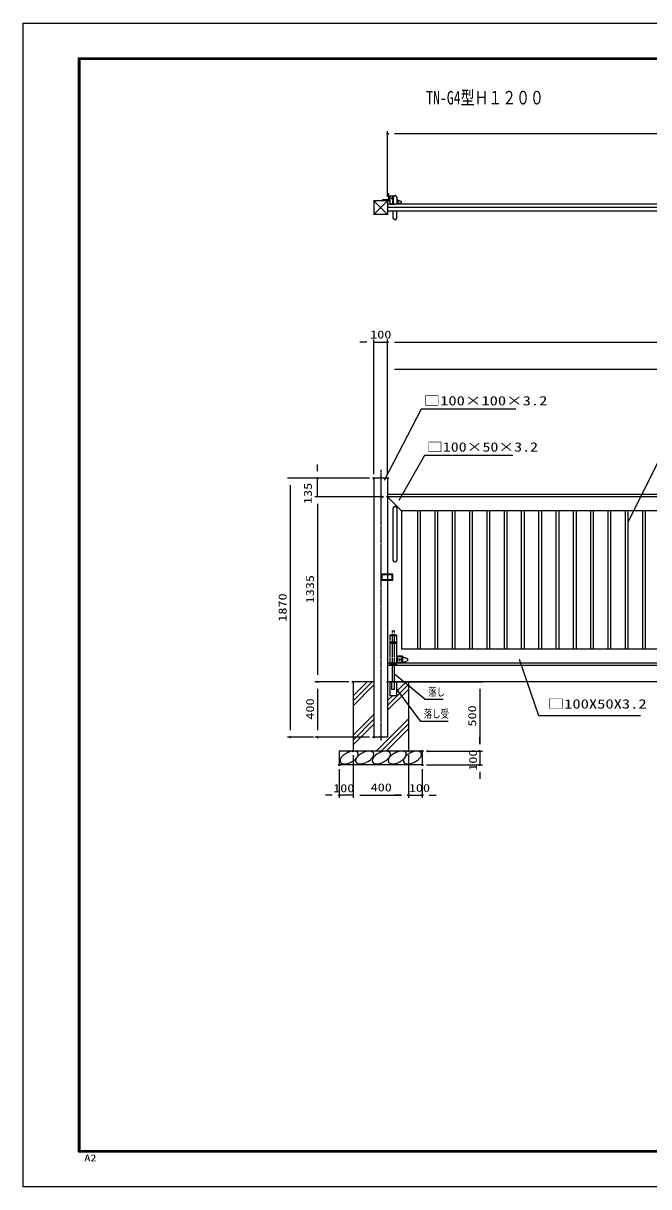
# Model space of a CAD drawing. Units: millimetres, scale not verified. Extents: x -5940 to 5940, y -4200 to 4200.
# Drawn here: x -5940 to -1424, y -4200 to 4200 of the extents above; entities that cross this region are included whole.
import ezdxf
from ezdxf.enums import TextEntityAlignment as Align

# ---------------------------------------------------------------- set-up
doc = ezdxf.new("R2010")
doc.units = ezdxf.units.MM
doc.header["$LTSCALE"] = 20
doc.header["$PDMODE"] = 32
doc.header["$PDSIZE"] = 10
for name, pattern in [('DASHED', [7.5, 6, -1.5]), ('USER1', [0.375, 0.25, -0.125]), ('USER3', [1.125, 0.75, -0.125, 0.125, -0.125]), ('USER5', [1.01, 0.5, -0.25, 0.01, -0.25])]:
    doc.linetypes.add(name, pattern=pattern)
for name, color, linetype, lineweight in [('0-0_WAKU', 7, 'Continuous', 25), ('0-1_0', 7, 'Continuous', 25), ('0-2_1', 7, 'Continuous', 25), ('0-3_EXTCNT-L', 4, 'Continuous', 25), ('0-4_CENTLN-L', 4, 'USER1', 25)]:
    doc.layers.add(name, color=color, linetype=linetype, lineweight=lineweight)
doc.layers.add('0-6_DEFPOINTS', color=7, linetype='Continuous')
doc.layers.add('0-7_10', color=7, linetype='Continuous')
doc.styles.add('ＭＳ ゴシック', font='')
doc.styles.get('ＭＳ ゴシック').set_extended_font_data('MS Gothic')

msp = doc.modelspace()

# ---------------------------------------------------------------- linework, layer by layer
at = {"layer": '0-0_WAKU', "color": 3}
msp.add_lwpolyline([(-5940, 4200), (5940, 4200), (5940, -4200), (-5940, -4200)], close=True, dxfattribs=at)
at = {"layer": '0-0_WAKU'}
for points in [[(-5540, 3950), (5540, 3950), (5540, -3950), (-5540, -3950)], [(-5537.5, 3947.5), (5537.5, 3947.5), (5537.5, -3947.5), (-5537.5, -3947.5)], [(-5535, 3945), (5535, 3945), (5535, -3945), (-5535, -3945)], [(-5532.5, 3942.5), (5532.5, 3942.5), (5532.5, -3942.5), (-5532.5, -3942.5)], [(-5530, 3940), (5530, 3940), (5530, -3940), (-5530, -3940)]]:
    msp.add_lwpolyline(points, close=True, dxfattribs=at)
at = {"layer": '0-1_0', "color": 1}
for p, q in [((-3308.93, 2948.85), (-3308.93, 3420.73)), ((-3408.93, 945.33), (-3408.93, 1917.56)), ((-3308.93, 945.33), (-3308.93, 1917.56)), ((-3308.93, 945.33), (-3308.93, 1917.56)), ((-3308.93, 945.33), (-3308.93, 1723.19)), ((-3438.93, 915.33), (-4032.91, 915.33)), ((-3438.93, 915.33), (-3834.52, 915.33)), ((-3378.93, 780.33), (-3834.52, 780.33)), ((-3338.93, 780.33), (-3834.52, 780.33)), ((-3588.93, -554.67), (-3834.52, -554.67)), ((-3588.93, -554.67), (-3834.52, -554.67)), ((-3278.93, -554.67), (-2623.84, -554.67)), ((-3844.52, -954.67), (-4032.91, -954.67)), ((-3438.93, -954.67), (-3834.52, -954.67)), ((-3558.93, -1084.67), (-3558.93, -1392.11)), ((-3558.93, -1084.67), (-3558.93, -1392.11)), ((-3158.93, -1084.67), (-3158.93, -1392.11)), ((-3158.93, -1084.67), (-3158.93, -1392.11)), ((-3028.93, -1054.67), (-2623.84, -1054.67)), ((-2988.93, -1054.67), (-2623.84, -1054.67)), ((-3028.93, -1154.67), (-2623.84, -1154.67)), ((-3658.93, -1184.67), (-3658.93, -1392.11)), ((-3058.93, -1184.67), (-3058.93, -1392.11))]:
    msp.add_line(p, q, dxfattribs=at)
at = {"layer": '0-1_0', "color": 2}
for p, q in [((641.07, 3400.73), (-3258.93, 3400.73)), ((-3458.93, 1897.56), (-3508.93, 1897.56)), ((-3408.93, 1897.56), (-3308.93, 1897.56)), ((-3258.93, 1897.56), (1841.07, 1897.56)), ((-3258.93, 1897.56), (-3208.93, 1897.56)), ((-3258.93, 1703.19), (641.07, 1703.19)), ((-3814.52, 965.33), (-3814.52, 1015.33)), ((-4012.91, 865.33), (-4012.91, -904.67)), ((-3814.52, 780.33), (-3814.52, 915.33)), ((-3814.52, 730.33), (-3814.52, -504.67)), ((-3814.52, 730.33), (-3814.52, 680.33)), ((-3814.52, -604.67), (-3814.52, -904.67)), ((-2643.84, -604.67), (-2643.84, -1004.67)), ((-2643.84, -1004.67), (-2643.84, -954.67)), ((-2643.84, -1054.67), (-2643.84, -1154.67)), ((-2643.84, -1204.67), (-2643.84, -1254.67)), ((-3708.93, -1372.11), (-3758.93, -1372.11)), ((-3558.93, -1372.11), (-3658.93, -1372.11)), ((-3508.93, -1372.11), (-3458.93, -1372.11)), ((-3508.93, -1372.11), (-3208.93, -1372.11)), ((-3208.93, -1372.11), (-3258.93, -1372.11)), ((-3158.93, -1372.11), (-3058.93, -1372.11)), ((-3008.93, -1372.11), (-2958.93, -1372.11))]:
    msp.add_line(p, q, dxfattribs=at)
at = {"layer": '0-1_0', "color": 4}
for p, q in [((-3294.16, 2954.27), (-3294.16, 2894.27)), ((-3294.16, 2954.27), (-3262.7, 2954.27)), ((-3346.82, 2924.17), (-3346.82, 2918.85)), ((-3305.55, 2924.17), (-3346.82, 2924.17))]:
    msp.add_line(p, q, dxfattribs=at)
at = {"layer": '0-1_0'}
for p, q in [((-3408.93, 2918.85), (-3308.93, 2818.85)), ((-3308.93, 2918.85), (-3408.93, 2818.85)), ((-3294.16, 2894.27), (-3254.16, 2894.27)), ((-3308.93, 780.33), (-3208.93, 680.33)), ((-3268.28, 320.9), (-3268.28, 700.9)), ((-3258.28, 710.9), (-3253.06, 710.9)), ((-3243.06, 700.9), (-3243.06, 320.9)), ((-3258.28, 310.9), (-3253.06, 310.9))]:
    msp.add_line(p, q, dxfattribs=at)
at = {"layer": '0-1_0', "color": 4, "linetype": 'USER1'}
for p, q in [((-3234.8, 2922.38), (-3212.4, 2915.21)), ((-3234.8, 2896.78), (-3212.4, 2903.95)), ((-3200.93, -374.67), (-3165.93, -385.87)), ((-3200.93, -414.67), (-3165.93, -403.47))]:
    msp.add_line(p, q, dxfattribs=at)
at = {"layer": '0-1_0', "color": 4, "linetype": 'DASHED'}
for p, q in [((-3281.72, -554.67), (-3281.72, -607.71)), ((-3260.05, -607.71), (-3260.05, -554.67)), ((-3281.72, -607.71), (-3260.05, -607.71))]:
    msp.add_line(p, q, dxfattribs=at)
at = {"layer": '0-1_0', "color": 4}
for points in [[(-3299.86, 2918.85), (-3299.86, 2967.56), (-3305.55, 2967.56), (-3305.55, 2924.17)], [(-3299.86, 2944.27), (-3294.16, 2944.27), (-3294.16, 2946.76), (-3299.86, 2946.76)]]:
    msp.add_lwpolyline(points, dxfattribs=at)
at = {"layer": '0-1_0', "color": 4, "linetype": 'USER1'}
for points in [[(-3240.27, 2914.2), (-3240.27, 2904.14), (-3237.97, 2904.14), (-3237.97, 2914.2)], [(-3357.18, 222.8), (-3357.18, 178.49), (-3272.46, 178.49), (-3272.46, 222.8)], [(-3352.18, 217.8), (-3352.18, 183.49), (-3277.46, 183.49), (-3277.46, 217.8)], [(-3209.48, -387.45), (-3209.48, -403.17), (-3205.88, -403.17), (-3205.88, -387.45)]]:
    msp.add_lwpolyline(points, close=True, dxfattribs=at)
at = {"layer": '0-1_0'}
for points in [[(-2383.04, 1414), (-3067.25, 1414), (-3334.26, 899.21)], [(-291.78, 1093.69), (-1327.61, 1093.69), (-1572.59, 601.46)], [(-2404.82, 1079.98), (-3043.09, 1079.98), (-3229.08, 755.11)], [(-1482.26, -801.31), (-2218.49, -801.31), (-2357.67, -392.36)], [(-2907.21, -683.02), (-3038.55, -683.02), (-3260.1, -498.84)], [(-2871.88, -841.11), (-3070.14, -841.11), (-3243.43, -606.67)]]:
    msp.add_lwpolyline(points, dxfattribs=at)
at = {"layer": '0-1_0', "color": 4}
msp.add_circle((-3273.99, 2936.29), 5.74, dxfattribs=at)
at = {"layer": '0-1_0', "color": 4, "linetype": 'USER1'}
msp.add_circle((-3222.93, -394.67), 6.12, dxfattribs=at)
at = {"layer": '0-1_0'}
for centre, start, end in [((-3258.28, 700.9), 90, 180), ((-3253.06, 700.9), 0, 90), ((-3258.28, 320.9), 180, 270), ((-3253.06, 320.9), 270, 0)]:
    msp.add_arc(centre, 10, start, end, dxfattribs=at)
at = {"layer": '0-2_1', "color": 4}
for p, q in [((-3268.28, 2943.85), (-3268.28, 2893.85)), ((-3243.28, 2943.85), (-3243.28, 2893.85)), ((-3212.4, 2915.21), (-3212.4, 2903.95)), ((-3268.28, 2793.85), (-3268.28, 2843.85)), ((-3243.28, 2793.85), (-3243.28, 2843.85)), ((-3200.93, -419.67), (-3244.93, -419.67)), ((-3165.93, -385.87), (-3165.93, -403.47)), ((-3558.93, -691.92), (-3421.67, -554.67)), ((-3558.93, -656.57), (-3457.03, -554.67)), ((-3558.93, -727.28), (-3408.93, -577.28)), ((-3308.93, -724.76), (-3158.93, -574.76)), ((-3244.93, -625.41), (-3174.19, -554.67)), ((-3308.93, -760.12), (-3158.93, -610.12)), ((-3308.93, -689.41), (-3274.19, -654.67)), ((-3244.93, -654.67), (-3292.93, -654.67)), ((-3558.93, -939.41), (-3408.93, -789.41)), ((-3558.93, -974.76), (-3408.93, -824.76)), ((-3391.34, -1054.67), (-3158.93, -822.25)), ((-3558.93, -1010.12), (-3408.93, -860.12)), ((-3355.99, -1054.67), (-3158.93, -857.61)), ((-3320.63, -1054.67), (-3158.93, -892.96))]:
    msp.add_line(p, q, dxfattribs=at)
at = {"layer": '0-2_1'}
for p, q in [((-3294.16, 2918.85), (-3408.93, 2918.85)), ((-3408.93, 2918.85), (-3408.93, 2818.85)), ((-3308.93, 2918.85), (-3308.93, 2818.85)), ((691.07, 2893.85), (-3308.93, 2893.85)), ((691.07, 2868.85), (-3308.93, 2868.85)), ((-3308.93, 2818.85), (-3408.93, 2818.85)), ((691.07, 2843.85), (-3308.93, 2843.85)), ((-3408.93, 915.33), (-3408.93, -954.67)), ((-3308.93, 915.33), (-3408.93, 915.33)), ((-3308.93, 915.33), (-3308.93, -954.67)), ((691.07, 798.33), (-3308.93, 798.33)), ((691.07, 780.33), (-3308.93, 780.33)), ((-3208.93, 680.33), (-3208.93, -319.67)), ((691.07, 680.33), (-3208.93, 680.33)), ((-3093.93, 680.33), (-3093.93, -319.67)), ((-3073.93, 680.33), (-3073.93, -319.67)), ((-2968.93, 680.33), (-2968.93, -319.67)), ((-2948.93, 680.33), (-2948.93, -319.67)), ((-2843.93, 680.33), (-2843.93, -319.67)), ((-2823.93, 680.33), (-2823.93, -319.67)), ((-2718.93, 680.33), (-2718.93, -319.67)), ((-2698.93, 680.33), (-2698.93, -319.67)), ((-2593.93, 680.33), (-2593.93, -319.67)), ((-2573.93, 680.33), (-2573.93, -319.67)), ((-2468.93, 680.33), (-2468.93, -319.67)), ((-2448.93, 680.33), (-2448.93, -319.67)), ((-2343.93, 680.33), (-2343.93, -319.67)), ((-2323.93, 680.33), (-2323.93, -319.67)), ((-2218.93, 680.33), (-2218.93, -319.67)), ((-2198.93, 680.33), (-2198.93, -319.67)), ((-2093.93, 680.33), (-2093.93, -319.67)), ((-2073.93, 680.33), (-2073.93, -319.67)), ((-1968.93, 680.33), (-1968.93, -319.67)), ((-1948.93, 680.33), (-1948.93, -319.67)), ((-1843.93, 680.33), (-1843.93, -319.67)), ((-1823.93, 680.33), (-1823.93, -319.67)), ((-1718.93, 680.33), (-1718.93, -319.67)), ((-1698.93, 680.33), (-1698.93, -319.67)), ((-1593.93, 680.33), (-1593.93, -319.67)), ((-1573.93, 680.33), (-1573.93, -319.67)), ((-1468.93, 680.33), (-1468.93, -319.67)), ((-1448.93, 680.33), (-1448.93, -319.67)), ((691.07, -319.67), (-3208.93, -319.67)), ((691.07, -419.67), (-3308.93, -419.67)), ((691.07, -437.67), (-3308.93, -437.67)), ((2323.89, -554.67), (-3308.93, -554.67)), ((-3158.93, -554.67), (-3158.93, -1054.67)), ((-3308.93, -954.67), (-3408.93, -954.67)), ((-3658.93, -1054.67), (-3658.93, -1154.67)), ((-3058.93, -1054.67), (-3658.93, -1054.67))]:
    msp.add_line(p, q, dxfattribs=at)
at = {"layer": '0-2_1', "color": 4, "linetype": 'USER1'}
for p, q in [((-3238, 2925.58), (-3238, 2893.58)), ((-3234.8, 2925.58), (-3234.8, 2893.58)), ((-3200.93, -369.67), (-3244.93, -369.67)), ((-3200.93, -374.67), (-3244.93, -374.67)), ((-3200.93, -414.67), (-3244.93, -414.67)), ((-3205.93, -369.67), (-3205.93, -419.67)), ((-3200.93, -369.67), (-3200.93, -419.67))]:
    msp.add_line(p, q, dxfattribs=at)
at = {"layer": '0-2_1', "color": 4, "linetype": 'USER5'}
msp.add_line((-3260.93, -187.67), (-3276.93, -187.67), dxfattribs=at)
at = {"layer": '0-2_1'}
for points in [[(-3408.93, -554.67), (-3558.93, -554.67), (-3558.93, -1054.67)], [(-3058.93, -1054.67), (-3058.93, -1154.67), (-3658.93, -1154.67)]]:
    msp.add_lwpolyline(points, dxfattribs=at)
at = {"layer": '0-2_1', "color": 4}
for centre, start, end in [((-3255.78, 2943.85), 0, 180), ((-3255.78, 2793.85), 180, 0)]:
    msp.add_arc(centre, 12.5, start, end, dxfattribs=at)
at = {"layer": '0-3_EXTCNT-L'}
for p, q in [((-3238, 2925.58), (-3243.28, 2915.33)), ((-3234.8, 2925.58), (-3238, 2925.58))]:
    msp.add_line(p, q, dxfattribs=at)
for centre, radius, start, end in [((-3572.42, -1153.27), 88.3, 128.86436, 143.82871), ((-3538.91, -1194.86), 141.7, 117.06435, 128.86436), ((-3538.91, -1194.86), 141.7, 105.26434, 117.06435), ((-3552.97, -1143.34), 88.3, 90.29999, 105.26434), ((-3553.17, -1106.52), 51.48, 66.45966, 90.29999), ((-3540.33, -1077.05), 19.33, 27.06435, 66.45966), ((-3460.42, -1153.27), 88.3, 128.86436, 143.82871), ((-3571.73, -1070.18), 51.48, 323.82871, 347.66903), ((-3540.33, -1077.05), 19.33, 347.66903, 27.06435), ((-3426.91, -1194.86), 141.7, 117.06435, 128.86436), ((-3426.91, -1194.86), 141.7, 105.26434, 117.06435), ((-3440.97, -1143.34), 88.3, 90.29999, 105.26434), ((-3441.17, -1106.52), 51.48, 66.45966, 90.29999), ((-3428.33, -1077.05), 19.33, 27.06435, 66.45966), ((-3459.73, -1070.18), 51.48, 323.82871, 347.66903), ((-3340.42, -1153.27), 88.3, 128.86436, 143.82871), ((-3428.33, -1077.05), 19.33, 347.66903, 27.06435), ((-3306.91, -1194.86), 141.7, 117.06435, 128.86436), ((-3306.91, -1194.86), 141.7, 105.26434, 117.06435), ((-3320.97, -1143.34), 88.3, 90.29999, 105.26434), ((-3321.17, -1106.52), 51.48, 66.45966, 90.29999), ((-3308.33, -1077.05), 19.33, 27.06435, 66.45966), ((-3339.73, -1070.18), 51.48, 323.82871, 347.66903), ((-3225.42, -1153.27), 88.3, 128.86436, 143.82871), ((-3308.33, -1077.05), 19.33, 347.66903, 27.06435), ((-3191.91, -1194.86), 141.7, 117.06435, 128.86436), ((-3191.91, -1194.86), 141.7, 105.26434, 117.06435), ((-3205.97, -1143.34), 88.3, 90.29999, 105.26434), ((-3206.17, -1106.52), 51.48, 66.45966, 90.29999), ((-3115.42, -1153.27), 88.3, 128.86436, 143.82871), ((-3193.33, -1077.05), 19.33, 27.06435, 66.45966), ((-3224.73, -1070.18), 51.48, 323.82871, 347.66903), ((-3193.33, -1077.05), 19.33, 347.66903, 27.06435), ((-3081.91, -1194.86), 141.7, 117.06435, 128.86436), ((-3081.91, -1194.86), 141.7, 105.26434, 117.06435), ((-3095.97, -1143.34), 88.3, 90.29999, 105.26434), ((-3096.17, -1106.52), 51.48, 66.45966, 90.29999), ((-3083.33, -1077.05), 19.33, 27.06435, 66.45966), ((-3114.73, -1070.18), 51.48, 323.82871, 347.66903), ((-3083.33, -1077.05), 19.33, 347.66903, 27.06435), ((-3633.55, -1124.68), 19.33, 167.66903, 207.06435), ((-3602.14, -1131.55), 51.48, 143.82871, 167.66903), ((-3633.55, -1124.68), 19.33, 207.06435, 246.45966), ((-3620.71, -1095.21), 51.48, 246.45966, 270.29999), ((-3620.9, -1058.39), 88.3, 270.29999, 285.26434), ((-3634.96, -1006.87), 141.7, 285.26434, 297.06435), ((-3634.96, -1006.87), 141.7, 297.06435, 308.86436), ((-3601.45, -1048.45), 88.3, 308.86436, 323.82871), ((-3521.55, -1124.68), 19.33, 167.66903, 207.06435), ((-3490.14, -1131.55), 51.48, 143.82871, 167.66903), ((-3521.55, -1124.68), 19.33, 207.06435, 246.45966), ((-3508.71, -1095.21), 51.48, 246.45966, 270.29999), ((-3508.9, -1058.39), 88.3, 270.29999, 285.26434), ((-3522.96, -1006.87), 141.7, 285.26434, 297.06435), ((-3522.96, -1006.87), 141.7, 297.06435, 308.86436), ((-3489.45, -1048.45), 88.3, 308.86436, 323.82871), ((-3401.55, -1124.68), 19.33, 167.66903, 207.06435), ((-3370.14, -1131.55), 51.48, 143.82871, 167.66903), ((-3401.55, -1124.68), 19.33, 207.06435, 246.45966), ((-3388.71, -1095.21), 51.48, 246.45966, 270.29999), ((-3388.9, -1058.39), 88.3, 270.29999, 285.26434), ((-3402.96, -1006.87), 141.7, 285.26434, 297.06435), ((-3402.96, -1006.87), 141.7, 297.06435, 308.86436), ((-3369.45, -1048.45), 88.3, 308.86436, 323.82871), ((-3286.55, -1124.68), 19.33, 167.66903, 207.06435), ((-3255.14, -1131.55), 51.48, 143.82871, 167.66903), ((-3286.55, -1124.68), 19.33, 207.06435, 246.45966), ((-3273.71, -1095.21), 51.48, 246.45966, 270.29999), ((-3273.9, -1058.39), 88.3, 270.29999, 285.26434), ((-3287.96, -1006.87), 141.7, 285.26434, 297.06435), ((-3287.96, -1006.87), 141.7, 297.06435, 308.86436), ((-3254.45, -1048.45), 88.3, 308.86436, 323.82871), ((-3176.55, -1124.68), 19.33, 167.66903, 207.06435), ((-3145.14, -1131.55), 51.48, 143.82871, 167.66903), ((-3176.55, -1124.68), 19.33, 207.06435, 246.45966), ((-3163.71, -1095.21), 51.48, 246.45966, 270.29999), ((-3163.9, -1058.39), 88.3, 270.29999, 285.26434), ((-3177.96, -1006.87), 141.7, 285.26434, 297.06435), ((-3177.96, -1006.87), 141.7, 297.06435, 308.86436), ((-3144.45, -1048.45), 88.3, 308.86436, 323.82871)]:
    msp.add_arc(centre, radius, start, end, dxfattribs=at)
at = {"layer": '0-4_CENTLN-L', "color": 2}
msp.add_line((-3274.16, 2954.27), (-3274.16, 2893.85), dxfattribs=at)
at = {"layer": '0-4_CENTLN-L', "color": 2, "linetype": 'USER3'}
msp.add_line((-3358.93, 975.33), (-3358.93, -980.29), dxfattribs=at)
at = {"layer": '0-4_CENTLN-L'}
for p, q in [((-3244.93, -217.67), (-3292.93, -217.67)), ((-3292.93, -217.67), (-3292.93, -430.67)), ((-3244.93, -223.67), (-3292.93, -223.67)), ((-3276.93, -223.67), (-3276.93, -267.67)), ((-3260.93, -223.67), (-3260.93, -267.67)), ((-3244.93, -217.67), (-3244.93, -437.67)), ((-3244.93, -267.67), (-3292.93, -267.67)), ((-3244.93, -277.67), (-3292.93, -277.67)), ((-3276.93, -277.67), (-3276.93, -424.67)), ((-3260.93, -277.67), (-3260.93, -424.67)), ((-3244.93, -424.67), (-3292.93, -424.67)), ((-3292.93, -430.67), (-3292.93, -437.67)), ((-3244.93, -430.67), (-3292.93, -430.67))]:
    msp.add_line(p, q, dxfattribs=at)
at = {"layer": '0-4_CENTLN-L', "linetype": 'USER5'}
for p, q in [((-3276.93, -187.67), (-3276.93, -217.67)), ((-3260.93, -187.67), (-3260.93, -217.67))]:
    msp.add_line(p, q, dxfattribs=at)
at = {"layer": '0-4_CENTLN-L', "linetype": 'Continuous'}
for p, q in [((-3239.93, -369.67), (-3239.93, -419.67)), ((-3276.93, -430.67), (-3276.93, -554.67)), ((-3260.93, -430.67), (-3260.93, -554.67)), ((-3292.93, -554.67), (-3292.93, -654.67)), ((-3244.93, -554.67), (-3244.93, -654.67))]:
    msp.add_line(p, q, dxfattribs=at)
at = {"layer": '0-6_DEFPOINTS'}
for p in [(-3308.93, 3400.73), (-3308.93, 2918.85), (-3308.93, 1897.56), (-3814.52, 915.33), (-3408.93, 915.33), (-3408.93, 915.33), (-3308.93, 915.33), (-3308.93, 915.33), (-3348.93, 780.33), (-3308.93, 780.33), (-3814.52, -554.67), (-3558.93, -554.67), (-3308.93, -554.67), (-4012.91, -954.67), (-3814.52, -954.67), (-3408.93, -954.67), (-3558.93, -1054.67), (-3158.93, -1054.67), (-3058.93, -1054.67), (-3018.93, -1054.67), (-2643.84, -1054.67), (-3658.93, -1154.67), (-3058.93, -1154.67), (-3058.93, -1154.67), (-2643.84, -1154.67), (-3658.93, -1372.11), (-3158.93, -1372.11), (-3058.93, -1372.11)]:
    msp.add_point(p, dxfattribs=at)

# ---------------------------------------------------------------- texts
at = {"layer": '0-0_WAKU', "style": 'ＭＳ ゴシック', "width": 1.35}
msp.add_text('A2', height=48.11, dxfattribs=at).set_placement((-5499.47, -4030.51), align=Align.BOTTOM_LEFT)
at = {"layer": '0-1_0', "color": 3, "style": 'ＭＳ ゴシック'}
for s, height, width, p in [('100', 57.77, 1.3, (-3435.43, 1906.46)), ('□100×100×3.2', 67.35, 1.3, (-3049.41, 1421.05)), ('□100×50×3.2', 67.35, 1.25, (-3025.26, 1087.03)), ('落し', 57.77, 0.75, (-3016.05, -674.12)), ('落し受', 57.77, 0.75, (-3047.64, -832.22)), ('□100X50X3.2', 67.3, 1.3, (-2153.63, -767.92)), ('100', 57.77, 1.3, (-3702.62, -1369.07)), ('400', 57.77, 1.3, (-3431.78, -1363.22)), ('100', 57.77, 1.3, (-3155.97, -1367.72))]:
    msp.add_text(s, height=height, dxfattribs=dict(at, width=width)).set_placement(p, align=Align.BOTTOM_LEFT)
at = {"layer": '0-1_0', "color": 3, "style": 'ＭＳ ゴシック', "width": 1.3}
for s, p in [('135', (-3839.39, 729.12)), ('1335', (-3823.42, 12.04)), ('1870', (-4021.8, -120.46)), ('400', (-3823.42, -827.53)), ('500', (-2652.74, -877.53)), ('100', (-2646.29, -1196.83))]:
    msp.add_text(s, height=57.77, rotation=90, dxfattribs=at).set_placement(p, align=Align.BOTTOM_LEFT)
at = {"layer": '0-7_10', "style": 'ＭＳ ゴシック', "width": 0.75}
msp.add_text(' TN-G4型Ｈ１２００', height=97.86, dxfattribs=at).set_placement((-3081.5, 3584.61), align=Align.BOTTOM_LEFT)

doc.saveas('drawing.dxf')
